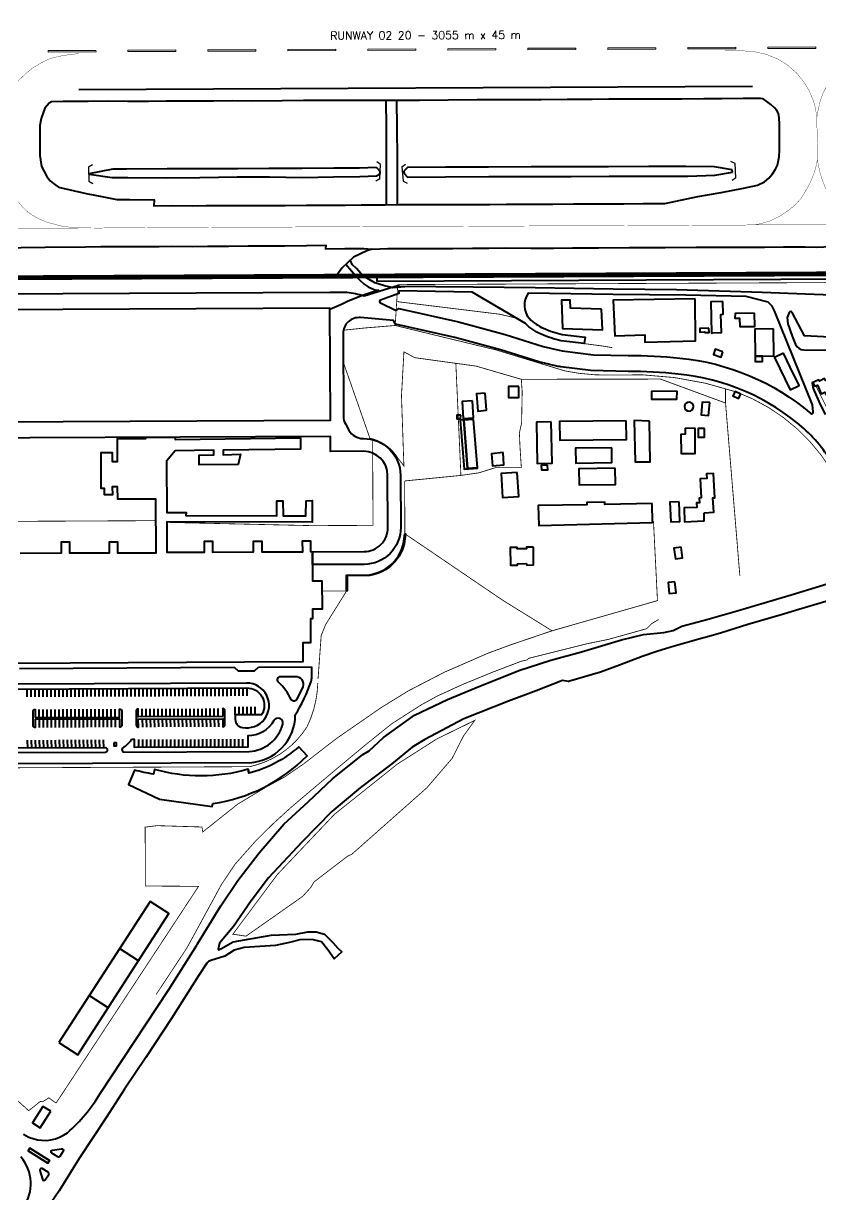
# Model space of a CAD drawing. Header units: metres. Extents: x 428 to 3974, y -4076 to 3914.
# Drawn here: x 1111.664 to 1112.095, y -3840.1 to -3839.466 of the extents above; entities that cross this region are included whole.
import ezdxf

# ---------------------------------------------------------------- set-up
doc = ezdxf.new("R2010")
doc.units = ezdxf.units.M
doc.header["$MEASUREMENT"] = 0
for name, pattern in [('CENTER', [50.8, 31.75, -6.35, 6.35, -6.35]), ('DASHED', [0.75, 0.5, -0.25]), ('HIDDEN', [9.525, 6.35, -3.175])]:
    doc.linetypes.add(name, pattern=pattern)
for name, color, linetype, lineweight in [('C-ANNO-SYMB-1', 253, 'Continuous', 5), ('C-BLDG', 253, 'Continuous', 5), ('C-CLER-AERO', 253, 'Continuous', 5), ('C-FENC-AIRF-SECU', 253, 'DASHED', 0), ('C-NTWK-WATR-AIRF', 253, 'HIDDEN', 0), ('C-PARK-MARK', 253, 'Continuous', 9), ('C-ROAD-AIRF', 253, 'Continuous', 5), ('C-ROAD-LAND', 253, 'Continuous', 9), ('C-RUNN', 253, 'Continuous', 5), ('C-RUNN-CNTR', 253, 'Continuous', 18), ('C-RUNN-MARK', 253, 'Continuous', 0), ('C-SHLD', 253, 'Continuous', 5)]:
    doc.layers.add(name, color=color, linetype=linetype, lineweight=lineweight)
for name, color, linetype in [('C-BLDG-TERM', 253, 'Continuous'), ('C-STRM-HEAD WALL', 253, 'Continuous'), ('C-TAXI-OTLN', 4, 'Continuous')]:
    doc.layers.add(name, color=color, linetype=linetype)
doc.styles.add('ADPI R', font='swiss.ttf')
doc.styles.add('VPP-MFME-01$0$Standard', font='txt')
doc.linetypes.add('OLS', pattern='A,4,-2,4,-2,["OLS",ADPI R,S=1.2,R=0,X=-1.7,Y=-0.5],-2,4,-2,4,-2', length=26)

# ---------------------------------------------------------------- blocks, each defined once
blk = doc.blocks.new('Kholsi_Close-flat-1')
at = {"layer": 'C-STRM-HEAD WALL', "ltscale": 0.1}
for points in [[(-0.1, 4.5), (2.35, 6.02)], [(-0.1, 4.5), (0.1, -4.5)], [(0.1, -4.5), (2.61, -5.91)]]:
    blk.add_lwpolyline(points, dxfattribs=at)
blk = doc.blocks.new('Kholsi_Close-flat-2')
at = {"layer": 'C-STRM-HEAD WALL', "ltscale": 0.1}
for points in [[(-0.26, 4.49), (-2.82, 5.81)], [(0.26, -4.49), (-0.26, 4.49)], [(0.26, -4.49), (-2.13, -6.1)]]:
    blk.add_lwpolyline(points, dxfattribs=at)
blk = doc.blocks.new('Kholsi_Close-flat-8')
at = {"layer": 'C-STRM-HEAD WALL', "ltscale": 0.1}
for points in [[(0.22, 4.49), (-2.18, 6.08)], [(-0.22, -4.49), (0.22, 4.49)], [(-0.22, -4.49), (-2.77, -5.83)]]:
    blk.add_lwpolyline(points, dxfattribs=at)
blk = doc.blocks.new('Kholsi_Close-flat-9')
at = {"layer": 'C-STRM-HEAD WALL', "ltscale": 0.1}
for points in [[(-0.43, 4.48), (1.9, 6.17)], [(-0.43, 4.48), (0.43, -4.48)], [(0.43, -4.48), (3.04, -5.7)]]:
    blk.add_lwpolyline(points, dxfattribs=at)
blk = doc.blocks.new('*U59')
at = {"layer": 'C-RUNN-MARK'}
for points in [[(634359.72, 3065194.24), (634358.88, 3065194.57), (634347.93, 3065166.64), (634348.77, 3065166.31)], [(634341.48, 3065147.69), (634340.64, 3065148.02), (634329.69, 3065120.09), (634330.53, 3065119.76)], [(634323.23, 3065101.14), (634322.39, 3065101.47), (634311.45, 3065073.53), (634312.29, 3065073.21)], [(634304.99, 3065054.59), (634304.15, 3065054.91), (634293.21, 3065026.98), (634294.04, 3065026.65)], [(634286.75, 3065008.03), (634285.91, 3065008.36), (634274.96, 3064980.43), (634275.8, 3064980.1)], [(634268.5, 3064961.48), (634267.67, 3064961.81), (634256.72, 3064933.88), (634257.56, 3064933.55)], [(634250.26, 3064914.93), (634249.42, 3064915.25), (634238.48, 3064887.32), (634239.31, 3064886.99)], [(634232.02, 3064868.37), (634231.18, 3064868.7), (634220.23, 3064840.77), (634221.07, 3064840.44)], [(634213.77, 3064821.82), (634212.94, 3064822.15), (634201.99, 3064794.22), (634202.83, 3064793.89)], [(634195.53, 3064775.27), (634194.69, 3064775.59), (634183.75, 3064747.66), (634184.59, 3064747.33)]]:
    blk.add_hatch(color=256, dxfattribs=at).paths.add_polyline_path(points)
for points in [[(634358.88, 3065194.57), (634347.93, 3065166.64), (634348.77, 3065166.31), (634359.72, 3065194.24)], [(634340.64, 3065148.02), (634329.69, 3065120.09), (634330.53, 3065119.76), (634341.48, 3065147.69)], [(634322.39, 3065101.47), (634311.45, 3065073.53), (634312.29, 3065073.21), (634323.23, 3065101.14)], [(634304.15, 3065054.91), (634293.21, 3065026.98), (634294.04, 3065026.65), (634304.99, 3065054.59)], [(634285.91, 3065008.36), (634274.96, 3064980.43), (634275.8, 3064980.1), (634286.75, 3065008.03)], [(634267.67, 3064961.81), (634256.72, 3064933.88), (634257.56, 3064933.55), (634268.5, 3064961.48)], [(634249.42, 3064915.25), (634238.48, 3064887.32), (634239.31, 3064886.99), (634250.26, 3064914.93)], [(634231.18, 3064868.7), (634220.23, 3064840.77), (634221.07, 3064840.44), (634232.02, 3064868.37)], [(634212.94, 3064822.15), (634201.99, 3064794.22), (634202.83, 3064793.89), (634213.77, 3064821.82)], [(634194.69, 3064775.59), (634183.75, 3064747.66), (634184.59, 3064747.33), (634195.53, 3064775.27)]]:
    blk.add_lwpolyline(points, close=True, dxfattribs=at)

msp = doc.modelspace()

# ---------------------------------------------------------------- linework, layer by layer
at = {"layer": 'C-BLDG', "lineweight": 40}
for points in [[(1111.97676, -3839.62096), (1111.95985, -3839.62049), (1111.95972, -3839.61616), (1111.95505, -3839.61624), (1111.9555, -3839.63149), (1111.97724, -3839.63216)], [(1112.02742, -3839.61551), (1111.983, -3839.61619), (1111.98385, -3839.63546), (1112.00009, -3839.63501), (1112.00023, -3839.63892), (1112.02756, -3839.63817)], [(1112.04241, -3839.61681), (1112.03581, -3839.61701), (1112.03619, -3839.63412), (1112.03657, -3839.63409), (1112.03657, -3839.63385), (1112.0416, -3839.63361), (1112.04129, -3839.62385), (1112.04255, -3839.6238)], [(1112.0595, -3839.62323), (1112.04899, -3839.62347), (1112.04896, -3839.62586), (1112.05149, -3839.62596), (1112.05158, -3839.63036), (1112.05978, -3839.63035)], [(1112.03488, -3839.63132), (1112.02985, -3839.63155), (1112.02997, -3839.6335), (1112.03248, -3839.63335), (1112.03257, -3839.63374), (1112.03502, -3839.63366)], [(1112.06987, -3839.63175), (1112.05969, -3839.63187), (1112.05982, -3839.64646), (1112.06396, -3839.64644), (1112.06999, -3839.6464)], [(1112.04246, -3839.64415), (1112.03823, -3839.64275), (1112.03732, -3839.6456), (1112.04155, -3839.64699)], [(1112.07519, -3839.64484), (1112.07042, -3839.64721), (1112.07887, -3839.66476), (1112.08364, -3839.6624), (1112.07887, -3839.65248)], [(1112.06396, -3839.64644), (1112.05982, -3839.64646), (1112.05981, -3839.64936), (1112.06393, -3839.64942)], [(1111.93198, -3839.66296), (1111.92624, -3839.66295), (1111.92623, -3839.6688), (1111.93197, -3839.66881)], [(1112.11296, -3839.6648), (1112.10275, -3839.66448), (1112.09977, -3839.65885), (1112.09881, -3839.6594), (1112.09798, -3839.6596), (1112.09748, -3839.65858), (1112.09467, -3839.66), (1112.09436, -3839.65935), (1112.09113, -3839.6608), (1112.09206, -3839.66279), (1112.09365, -3839.66213), (1112.09569, -3839.66687), (1112.09655, -3839.66651), (1112.09768, -3839.6659), (1112.09975, -3839.66952), (1112.11296, -3839.6705)], [(1111.91372, -3839.6665), (1111.90901, -3839.66692), (1111.90963, -3839.67622), (1111.91434, -3839.6758)], [(1112.01758, -3839.66543), (1112.00374, -3839.66559), (1112.00375, -3839.66974), (1112.01755, -3839.66984)], [(1112.05216, -3839.66707), (1112.04899, -3839.66559), (1112.04779, -3839.66795), (1112.05095, -3839.66943)], [(1111.90675, -3839.67064), (1111.90119, -3839.67099), (1111.9018, -3839.68022), (1111.90734, -3839.67987)], [(1112.03532, -3839.67161), (1112.03121, -3839.67131), (1112.03059, -3839.67825), (1112.0347, -3839.67856)], [(1111.90042, -3839.67852), (1111.89831, -3839.67847), (1111.89827, -3839.68045), (1111.90038, -3839.68049)], [(1111.90209, -3839.68095), (1111.9001, -3839.68111), (1111.90232, -3839.70772), (1111.90946, -3839.70712), (1111.90946, -3839.70702), (1111.90414, -3839.70734)], [(1111.90727, -3839.68085), (1111.90211, -3839.68116), (1111.90414, -3839.70734), (1111.90946, -3839.70702)], [(1111.94946, -3839.68206), (1111.94183, -3839.68217), (1111.94153, -3839.68243), (1111.94185, -3839.70459), (1111.9499, -3839.70437)], [(1111.9901, -3839.68151), (1111.95402, -3839.68193), (1111.95408, -3839.69205), (1111.99016, -3839.69163)], [(1112.00264, -3839.68177), (1111.99431, -3839.68141), (1111.99496, -3839.7037), (1112.00302, -3839.70372)], [(1112.02737, -3839.68555), (1112.02193, -3839.68565), (1112.02198, -3839.68878), (1112.0197, -3839.68887), (1112.01978, -3839.69915), (1112.02748, -3839.69916), (1112.02747, -3839.69771)], [(1112.03254, -3839.68561), (1112.02898, -3839.68559), (1112.02897, -3839.69039), (1112.03253, -3839.69041)], [(1111.92334, -3839.69874), (1111.91716, -3839.69929), (1111.91765, -3839.70595), (1111.92383, -3839.70539)], [(1111.98219, -3839.69607), (1111.96266, -3839.69636), (1111.96272, -3839.70441), (1111.98225, -3839.70411)], [(1111.94744, -3839.70556), (1111.94405, -3839.70563), (1111.94427, -3839.70812), (1111.94754, -3839.70809)], [(1111.98413, -3839.70716), (1111.96443, -3839.70745), (1111.96457, -3839.71624), (1111.98427, -3839.71595)], [(1111.93104, -3839.70946), (1111.92228, -3839.71004), (1111.92308, -3839.72308), (1111.93186, -3839.72252)], [(1112.03219, -3839.73128), (1112.03757, -3839.73091), (1112.03705, -3839.7232), (1112.03812, -3839.72316), (1112.03735, -3839.71007), (1112.03359, -3839.71018), (1112.03369, -3839.71266), (1112.03007, -3839.71283), (1112.03062, -3839.7232), (1112.02955, -3839.72333), (1112.02972, -3839.72583), (1112.0282, -3839.72596), (1112.02834, -3839.7285), (1112.02141, -3839.7286), (1112.0217, -3839.73615), (1112.03236, -3839.73571)], [(1112.00404, -3839.72623), (1111.97849, -3839.72673), (1111.97841, -3839.7256), (1111.96865, -3839.7258), (1111.96873, -3839.72692), (1111.94239, -3839.72743), (1111.94273, -3839.73815), (1112.00431, -3839.73663)], [(1112.01868, -3839.72542), (1112.01377, -3839.72557), (1112.01424, -3839.73621), (1112.01915, -3839.73606)], [(1111.93981, -3839.74989), (1111.93974, -3839.74989), (1111.93604, -3839.74994), (1111.93604, -3839.75072), (1111.93104, -3839.75079), (1111.93104, -3839.75001), (1111.9272, -3839.75006), (1111.9274, -3839.75972), (1111.93116, -3839.75967), (1111.93114, -3839.75889), (1111.93615, -3839.75882), (1111.93617, -3839.7596), (1111.93993, -3839.75955)], [(1112.01987, -3839.74994), (1112.01591, -3839.75049), (1112.01667, -3839.7562), (1112.02062, -3839.75565)], [(1112.01645, -3839.76876), (1112.01283, -3839.76912), (1112.01341, -3839.77507), (1112.01703, -3839.77471)], [(1111.71263, -3839.8558), (1111.71264, -3839.85753), (1111.71394, -3839.85752), (1111.71393, -3839.85579)], [(1111.6828, -3840.01815), (1111.69299, -3840.02474), (1111.74237, -3839.94833), (1111.73218, -3839.94175), (1111.6828, -3840.01815)], [(1111.67837, -3840.05532), (1111.67412, -3840.05276), (1111.66847, -3840.06167), (1111.67272, -3840.06423)]]:
    msp.add_lwpolyline(points, close=True, dxfattribs=at)
for points in [[(1112.0217, -3839.6738, 1), (1112.02654, -3839.67378, 1)], [(1111.8702, -3839.74266), (1111.87055, -3839.74271), (1111.86975, -3839.74802, -0.339009), (1111.84913, -3839.76533), (1111.83896, -3839.76537), (1111.83899, -3839.77362), (1111.83864, -3839.77362), (1111.83861, -3839.76503), (1111.84912, -3839.76498, 0.338767), (1111.86941, -3839.74796), (1111.8702, -3839.74266)], [(1111.78575, -3839.87224), (1111.78525, -3839.87017, -0.141136), (1111.73453, -3839.87022), (1111.73403, -3839.87276, -0.037087), (1111.72377, -3839.87056), (1111.72045, -3839.87847), (1111.73737, -3839.88633), (1111.76588, -3839.89028), (1111.7661, -3839.88866, 0.166298), (1111.8172, -3839.86285), (1111.81273, -3839.85793, -0.123799), (1111.78575, -3839.87224), (1111.78525, -3839.87017)]]:
    msp.add_lwpolyline(points, format="xyb", close=True, dxfattribs=at)
for points in [[(1111.72591, -3839.9738), (1111.71572, -3839.96722)], [(1111.70945, -3839.99927), (1111.69926, -3839.99269)]]:
    msp.add_lwpolyline(points, dxfattribs=at)
at = {"layer": 'C-BLDG-TERM', "lineweight": 40}
msp.add_lwpolyline([(1111.6619, -3839.75311), (1111.68422, -3839.75303), (1111.6842, -3839.74709), (1111.6885, -3839.74708), (1111.68852, -3839.75301), (1111.71026, -3839.75291), (1111.71024, -3839.74701), (1111.7145, -3839.747), (1111.71452, -3839.75289), (1111.73542, -3839.75293), (1111.73542, -3839.75293), (1111.7353, -3839.72397), (1111.71467, -3839.7239), (1111.71463, -3839.71725), (1111.71174, -3839.71726), (1111.71176, -3839.72154), (1111.70744, -3839.72156), (1111.70743, -3839.71818), (1111.70578, -3839.71819), (1111.7057, -3839.69864), (1111.71168, -3839.69861), (1111.7117, -3839.70361), (1111.71454, -3839.7036), (1111.71458, -3839.69113), (1111.72982, -3839.691), (1111.72981, -3839.69042), (1111.74568, -3839.69029), (1111.7457, -3839.69167), (1111.81358, -3839.69068), (1111.8136, -3839.69677), (1111.77187, -3839.69738), (1111.77182, -3839.69994), (1111.78116, -3839.69962), (1111.77995, -3839.7051), (1111.75875, -3839.70527), (1111.7587, -3839.70002), (1111.7667, -3839.69998), (1111.76668, -3839.69745), (1111.74579, -3839.69776), (1111.74113, -3839.70331), (1111.74128, -3839.73109), (1111.75171, -3839.73118), (1111.75157, -3839.73273), (1111.80084, -3839.73295), (1111.80091, -3839.72477), (1111.80405, -3839.72474), (1111.8042, -3839.7329), (1111.81658, -3839.73295), (1111.81668, -3839.72474), (1111.8199, -3839.72469), (1111.82001, -3839.73638), (1111.74131, -3839.73628), (1111.74133, -3839.75264), (1111.76161, -3839.75254), (1111.76159, -3839.74667), (1111.76607, -3839.74666), (1111.76608, -3839.75259), (1111.78822, -3839.75247), (1111.78821, -3839.74659), (1111.79269, -3839.74658), (1111.79271, -3839.75245), (1111.81485, -3839.75239), (1111.81483, -3839.7465), (1111.81914, -3839.74649), (1111.81915, -3839.75232), (1111.82009, -3839.75245), (1111.82008, -3839.76816), (1111.82527, -3839.76813), (1111.82534, -3839.7835), (1111.82015, -3839.78353), (1111.82017, -3839.78873), (1111.81906, -3839.78874), (1111.81912, -3839.80176), (1111.81496, -3839.80178), (1111.81501, -3839.81208), (1111.65727, -3839.81286)], dxfattribs=at)
at = {"layer": 'C-CLER-AERO', "linetype": 'OLS', "lineweight": 40, "const_width": 0.0026, "flags": 128}
msp.add_lwpolyline([(1110.61391, -3839.36637), (1113.2564, -3839.35385), (1113.25758, -3839.59643), (1110.61506, -3839.60896), (1110.61391, -3839.36637)], close=True, dxfattribs=at)
at = {"layer": 'C-FENC-AIRF-SECU', "lineweight": 40, "ltscale": 0.2, "const_width": 0.000433, "flags": 128}
for points in [[(1112.89308, -3839.60289), (1111.86635, -3839.60775)], [(1111.86635, -3839.60775), (1111.86495, -3839.62988)], [(1111.74131, -3839.73648), (1111.82002, -3839.73825), (1111.85294, -3839.7381), (1111.85272, -3839.69137), (1111.85124, -3839.69091), (1111.8372, -3839.65077), (1111.83711, -3839.63242), (1111.84813, -3839.63126), (1111.86495, -3839.62988)], [(1111.87007, -3839.71406), (1111.90054, -3839.71106), (1111.89779, -3839.65037), (1111.90865, -3839.65185)], [(1111.90865, -3839.65185), (1111.93325, -3839.65901), (1112.00861, -3839.6589), (1112.04385, -3839.67186), (1112.04381, -3839.66401)], [(1111.90054, -3839.71106), (1111.91018, -3839.70968), (1111.9193, -3839.70685), (1111.93326, -3839.70683), (1111.93256, -3839.69596), (1111.9322, -3839.68803), (1111.93341, -3839.68268), (1111.93372, -3839.66566), (1111.93326, -3839.65901)], [(1112.04385, -3839.67186), (1112.0516, -3839.76528)], [(1111.8702, -3839.74266), (1111.87007, -3839.71406)], [(1111.73535, -3839.73556), (1111.50436, -3839.73666)], [(1112.00431, -3839.73617), (1112.00484, -3839.73615), (1112.00699, -3839.77885)], [(1111.92295, -3839.77849), (1111.8702, -3839.74266)], [(1111.82487, -3839.79774), (1111.82731, -3839.79173), (1111.83864, -3839.77362), (1111.82503, -3839.77368)], [(1111.92295, -3839.77849), (1111.94989, -3839.79519)], [(1111.94987, -3839.79519), (1112.00701, -3839.77885)], [(1111.73552, -3839.99205), (1111.75223, -3839.96676), (1111.77087, -3839.93253), (1111.77809, -3839.92173), (1111.78956, -3839.90876), (1111.79883, -3839.89965), (1111.80843, -3839.8909), (1111.81833, -3839.88248), (1111.83491, -3839.86855), (1111.84859, -3839.85715), (1111.86302, -3839.84557), (1111.87915, -3839.83524), (1111.88795, -3839.83041), (1111.90123, -3839.82435), (1111.91719, -3839.81779), (1111.93322, -3839.81167), (1111.93636, -3839.81096), (1111.93733, -3839.81007), (1111.96892, -3839.80218), (1111.98043, -3839.79983), (1112.00109, -3839.79406), (1112.00389, -3839.79132), (1112.00764, -3839.78901)], [(1111.6813, -3840.0509), (1111.75845, -3839.93356), (1111.72965, -3839.93335), (1111.72955, -3839.90149), (1111.73589, -3839.90069), (1111.76029, -3839.90141), (1111.76072, -3839.9041), (1111.77973, -3839.88899), (1111.79485, -3839.87992), (1111.80504, -3839.87433), (1111.81531, -3839.8673), (1111.82902, -3839.85669), (1111.83326, -3839.85342), (1111.85736, -3839.83676), (1111.87212, -3839.82769), (1111.89134, -3839.81772), (1111.91517, -3839.80734), (1111.92735, -3839.80283), (1111.94989, -3839.79519)], [(1111.82316, -3839.8213), (1111.82487, -3839.79774)], [(1111.63235, -3840.01982), (1111.65657, -3840.04605), (1111.66645, -3840.05503), (1111.67278, -3840.05), (1111.67399, -3840.05019), (1111.67737, -3840.04806), (1111.6813, -3840.0509)]]:
    msp.add_lwpolyline(points, dxfattribs=at)
for points in [[(1111.86579, -3839.61695), (1111.92171, -3839.6238), (1111.93027, -3839.62588), (1111.93594, -3839.62933, 0.069344), (1111.94307, -3839.63413, 0.063344), (1111.95488, -3839.63811), (1111.96731, -3839.63969), (1111.97686, -3839.64095), (1111.98249, -3839.64186)], [(1111.86495, -3839.62988), (1111.91961, -3839.64313), (1111.95684, -3839.65448, 0.055323), (1111.98161, -3839.65674, -0.094697), (1112.04954, -3839.66581, -0.217915), (1112.1096, -3839.72548, 0.214899), (1112.14088, -3839.74726), (1112.58149, -3839.77394)], [(1111.89779, -3839.65037), (1111.87555, -3839.64732), (1111.86968, -3839.64413), (1111.86835, -3839.66798), (1111.86967, -3839.70594), (1111.86643, -3839.70174, 0.210377), (1111.85124, -3839.69091, 18705.798356)], [(1112.24779, -3839.74072), (1112.14253, -3839.73434, -0.239704), (1112.11946, -3839.71596), (1112.09275, -3839.6625)], [(1111.63235, -3840.01982, -0.016241), (1111.63144, -3840.01493), (1111.63089, -3839.8984, -0.220897), (1111.63965, -3839.87931, -0.079028), (1111.6546, -3839.87018, -0.096729), (1111.65868, -3839.86936), (1111.78605, -3839.86876, 0.202579), (1111.81721, -3839.84715, 0.107027), (1111.82304, -3839.82342)]]:
    msp.add_lwpolyline(points, format="xyb", dxfattribs=at)
msp.add_lwpolyline([(1111.90805, -3839.84368), (1111.88744, -3839.85377), (1111.86605, -3839.86741), (1111.83205, -3839.89454), (1111.8011, -3839.92717), (1111.77702, -3839.95946), (1111.78417, -3839.96051), (1111.79604, -3839.95218), (1111.81484, -3839.93898), (1111.81928, -3839.93408), (1111.82096, -3839.93118), (1111.83911, -3839.91726), (1111.84151, -3839.91613), (1111.88206, -3839.88021), (1111.8958, -3839.86426), (1111.90199, -3839.85205), (1111.90805, -3839.84368)], close=True, dxfattribs=at)
at = {"layer": 'C-NTWK-WATR-AIRF', "lineweight": 40}
msp.add_line((1111.85502, -3839.60342), (1111.85504, -3839.60602), dxfattribs=at)
for points in [[(1112.55049, -3839.54131, -0.241082), (1112.49318, -3839.59909, -0.048428), (1112.47576, -3839.60048), (1111.85502, -3839.60342)], [(1112.55144, -3839.54651, -0.228219), (1112.49382, -3839.60161, -0.048841), (1112.47575, -3839.60308), (1111.85504, -3839.60602)]]:
    msp.add_lwpolyline(points, format="xyb", dxfattribs=at)
at = {"layer": 'C-NTWK-WATR-AIRF', "lineweight": 40, "flags": 128}
for points in [[(1111.85657, -3839.54757), (1111.85601, -3839.54825), (1111.85478, -3839.54908), (1111.84579, -3839.54945), (1111.83155, -3839.54949), (1111.81455, -3839.5499), (1111.79679, -3839.54959), (1111.77928, -3839.54955), (1111.7591, -3839.54996), (1111.74095, -3839.55005), (1111.72013, -3839.54998), (1111.71161, -3839.54999), (1111.69921, -3839.5482), (1111.69927, -3839.54757), (1111.71213, -3839.54506), (1111.71944, -3839.54512), (1111.74141, -3839.54489), (1111.75904, -3839.54487), (1111.7797, -3839.5448), (1111.79643, -3839.54472), (1111.81456, -3839.5447), (1111.83175, -3839.54458), (1111.84555, -3839.54454), (1111.85458, -3839.54422), (1111.85656, -3839.54629)], [(1112.04756, -3839.54686), (1112.04741, -3839.54556), (1112.0378, -3839.544), (1112.0224, -3839.54376), (1112.00226, -3839.54388), (1111.98051, -3839.54401), (1111.95946, -3839.54395), (1111.93861, -3839.54404), (1111.91546, -3839.54418), (1111.89241, -3839.54415), (1111.87166, -3839.54427), (1111.86971, -3839.54625), (1111.86974, -3839.54766), (1111.87167, -3839.54957), (1111.89224, -3839.54932), (1111.91558, -3839.54924), (1111.93905, -3839.54922), (1111.96024, -3839.54914), (1111.98081, -3839.54905), (1112.00349, -3839.54895), (1112.02336, -3839.54897), (1112.03807, -3839.54851)]]:
    msp.add_lwpolyline(points, close=True, dxfattribs=at)
at = {"layer": 'C-PARK-MARK', "lineweight": 40}
for points in [[(1111.66561, -3839.831), (1111.66559, -3839.82667)], [(1111.66777, -3839.83099), (1111.66775, -3839.82666)], [(1111.66994, -3839.83098), (1111.66992, -3839.82665)], [(1111.67211, -3839.83097), (1111.67209, -3839.82664)], [(1111.67427, -3839.83096), (1111.67425, -3839.82663)], [(1111.67644, -3839.83095), (1111.67642, -3839.82662)], [(1111.6786, -3839.83094), (1111.67858, -3839.82661)], [(1111.68077, -3839.83093), (1111.68075, -3839.8266)], [(1111.68294, -3839.83092), (1111.68292, -3839.82659)], [(1111.6851, -3839.83091), (1111.68508, -3839.82658)], [(1111.68727, -3839.8309), (1111.68725, -3839.82657)], [(1111.68943, -3839.83089), (1111.68941, -3839.82656)], [(1111.6916, -3839.83088), (1111.69158, -3839.82655)], [(1111.69377, -3839.83087), (1111.69375, -3839.82654)], [(1111.69593, -3839.83086), (1111.69591, -3839.82653)], [(1111.6981, -3839.83085), (1111.69808, -3839.82652)], [(1111.70026, -3839.83084), (1111.70024, -3839.82651)], [(1111.70243, -3839.83083), (1111.70241, -3839.8265)], [(1111.7046, -3839.83082), (1111.70458, -3839.82649)], [(1111.70676, -3839.83081), (1111.70674, -3839.82648)], [(1111.70893, -3839.8308), (1111.70891, -3839.82647)], [(1111.71109, -3839.83079), (1111.71107, -3839.82646)], [(1111.71326, -3839.83078), (1111.71324, -3839.82645)], [(1111.71543, -3839.83077), (1111.71541, -3839.82644)], [(1111.71759, -3839.83076), (1111.71757, -3839.82643)], [(1111.71976, -3839.83075), (1111.71974, -3839.82642)], [(1111.72192, -3839.83074), (1111.7219, -3839.82641)], [(1111.72409, -3839.83073), (1111.72407, -3839.8264)], [(1111.72626, -3839.83072), (1111.72624, -3839.82638)], [(1111.72842, -3839.83071), (1111.7284, -3839.82637)], [(1111.73059, -3839.8307), (1111.73057, -3839.82636)], [(1111.73275, -3839.83069), (1111.73273, -3839.82635)], [(1111.73492, -3839.83068), (1111.7349, -3839.82634)], [(1111.73709, -3839.83067), (1111.73707, -3839.82633)], [(1111.73925, -3839.83066), (1111.73923, -3839.82632)], [(1111.74142, -3839.83064), (1111.7414, -3839.82631)], [(1111.74358, -3839.83063), (1111.74356, -3839.8263)], [(1111.74575, -3839.83062), (1111.74573, -3839.82629)], [(1111.74792, -3839.83061), (1111.7479, -3839.82628)], [(1111.75008, -3839.8306), (1111.75006, -3839.82627)], [(1111.75225, -3839.83059), (1111.75223, -3839.82626)], [(1111.75441, -3839.83058), (1111.75439, -3839.82625)], [(1111.75658, -3839.83057), (1111.75656, -3839.82624)], [(1111.75875, -3839.83056), (1111.75872, -3839.82623)], [(1111.76091, -3839.83055), (1111.76089, -3839.82622)], [(1111.76308, -3839.83054), (1111.76306, -3839.82621)], [(1111.76524, -3839.83053), (1111.76522, -3839.8262)], [(1111.76741, -3839.83052), (1111.76739, -3839.82619)], [(1111.76958, -3839.83051), (1111.76955, -3839.82618)], [(1111.77174, -3839.8305), (1111.77172, -3839.82617)], [(1111.77391, -3839.83049), (1111.77389, -3839.82616)], [(1111.77607, -3839.83048), (1111.77605, -3839.82615)], [(1111.77824, -3839.83047), (1111.77822, -3839.82614)], [(1111.78041, -3839.83046), (1111.78038, -3839.82613)], [(1111.78257, -3839.83045), (1111.78255, -3839.82612)], [(1111.78474, -3839.83044), (1111.78472, -3839.82611)], [(1111.67216, -3839.8421), (1111.67214, -3839.83776)], [(1111.67433, -3839.84209), (1111.6743, -3839.83775)], [(1111.67649, -3839.84208), (1111.67647, -3839.83774)], [(1111.67866, -3839.84207), (1111.67864, -3839.83773)], [(1111.68082, -3839.84206), (1111.6808, -3839.83772)], [(1111.68299, -3839.84204), (1111.68297, -3839.83771)], [(1111.68515, -3839.84203), (1111.68513, -3839.8377)], [(1111.68732, -3839.84202), (1111.6873, -3839.83769)], [(1111.68949, -3839.84201), (1111.68947, -3839.83768)], [(1111.69165, -3839.842), (1111.69163, -3839.83767)], [(1111.69382, -3839.84199), (1111.6938, -3839.83766)], [(1111.69598, -3839.84198), (1111.69596, -3839.83765)], [(1111.69815, -3839.84197), (1111.69813, -3839.83764)], [(1111.70032, -3839.84196), (1111.7003, -3839.83763)], [(1111.70248, -3839.84195), (1111.70246, -3839.83762)], [(1111.70465, -3839.84194), (1111.70463, -3839.83761)], [(1111.70681, -3839.84193), (1111.70679, -3839.8376)], [(1111.70898, -3839.84192), (1111.70896, -3839.83759)], [(1111.71115, -3839.84191), (1111.71113, -3839.83758)], [(1111.71331, -3839.8419), (1111.71329, -3839.83757)], [(1111.72799, -3839.84183), (1111.72797, -3839.8375)], [(1111.73016, -3839.84182), (1111.73014, -3839.83749)], [(1111.73232, -3839.84181), (1111.7323, -3839.83748)], [(1111.73449, -3839.8418), (1111.73447, -3839.83747)], [(1111.73665, -3839.84179), (1111.73663, -3839.83746)], [(1111.73882, -3839.84178), (1111.7388, -3839.83745)], [(1111.74099, -3839.84177), (1111.74097, -3839.83744)], [(1111.74315, -3839.84176), (1111.74313, -3839.83743)], [(1111.74532, -3839.84175), (1111.7453, -3839.83742)], [(1111.74748, -3839.84174), (1111.74746, -3839.83741)], [(1111.74965, -3839.84173), (1111.74963, -3839.8374)], [(1111.75182, -3839.84172), (1111.7518, -3839.83739)], [(1111.75398, -3839.84171), (1111.75396, -3839.83738)], [(1111.75615, -3839.8417), (1111.75613, -3839.83737)], [(1111.75831, -3839.84169), (1111.75829, -3839.83736)], [(1111.76048, -3839.84168), (1111.76046, -3839.83735)], [(1111.76265, -3839.84167), (1111.76263, -3839.83734)], [(1111.76481, -3839.84166), (1111.76479, -3839.83733)], [(1111.76698, -3839.84165), (1111.76696, -3839.83732)], [(1111.76914, -3839.84164), (1111.76912, -3839.8373)], [(1111.77829, -3839.84077), (1111.77827, -3839.83644)], [(1111.78045, -3839.84076), (1111.78043, -3839.83643)], [(1111.78262, -3839.84075), (1111.7826, -3839.83642)], [(1111.78479, -3839.84074), (1111.78477, -3839.83641)], [(1111.78695, -3839.84073), (1111.78693, -3839.8364)], [(1111.78912, -3839.84072), (1111.7891, -3839.83639)], [(1111.67216, -3839.84324), (1111.67219, -3839.84757)], [(1111.67433, -3839.84323), (1111.67435, -3839.84756)], [(1111.6765, -3839.84322), (1111.67652, -3839.84755)], [(1111.67866, -3839.84321), (1111.67868, -3839.84754)], [(1111.68083, -3839.8432), (1111.68085, -3839.84753)], [(1111.68299, -3839.84319), (1111.68301, -3839.84752)], [(1111.68516, -3839.84318), (1111.68518, -3839.84751)], [(1111.68733, -3839.84317), (1111.68735, -3839.8475)], [(1111.68949, -3839.84316), (1111.68951, -3839.84749)], [(1111.69166, -3839.84315), (1111.69168, -3839.84748)], [(1111.69382, -3839.84314), (1111.69384, -3839.84747)], [(1111.69599, -3839.84313), (1111.69601, -3839.84746)], [(1111.69816, -3839.84312), (1111.69818, -3839.84745)], [(1111.70032, -3839.84311), (1111.70034, -3839.84744)], [(1111.70249, -3839.8431), (1111.70251, -3839.84743)], [(1111.70465, -3839.84309), (1111.70467, -3839.84742)], [(1111.70682, -3839.84308), (1111.70684, -3839.84741)], [(1111.70899, -3839.84307), (1111.70901, -3839.8474)], [(1111.71115, -3839.84306), (1111.71117, -3839.84739)], [(1111.71332, -3839.84305), (1111.71334, -3839.84738)], [(1111.728, -3839.84298), (1111.72802, -3839.84731)], [(1111.73016, -3839.84297), (1111.73018, -3839.8473)], [(1111.73233, -3839.84296), (1111.73235, -3839.84729)], [(1111.73449, -3839.84295), (1111.73451, -3839.84728)], [(1111.73666, -3839.84294), (1111.73668, -3839.84727)], [(1111.73883, -3839.84293), (1111.73885, -3839.84726)], [(1111.74099, -3839.84292), (1111.74101, -3839.84725)], [(1111.74316, -3839.84291), (1111.74318, -3839.84724)], [(1111.74532, -3839.8429), (1111.74534, -3839.84723)], [(1111.74749, -3839.84289), (1111.74751, -3839.84722)], [(1111.74966, -3839.84288), (1111.74968, -3839.84721)], [(1111.75182, -3839.84287), (1111.75184, -3839.8472)], [(1111.75399, -3839.84286), (1111.75401, -3839.84719)], [(1111.75615, -3839.84285), (1111.75617, -3839.84718)], [(1111.75832, -3839.84283), (1111.75834, -3839.84717)], [(1111.76049, -3839.84282), (1111.76051, -3839.84716)], [(1111.76265, -3839.84281), (1111.76267, -3839.84715)], [(1111.76482, -3839.8428), (1111.76484, -3839.84714)], [(1111.76698, -3839.84279), (1111.767, -3839.84713)], [(1111.76915, -3839.84278), (1111.76917, -3839.84712)], [(1111.66789, -3839.85439), (1111.66791, -3839.85872)], [(1111.67005, -3839.85438), (1111.67007, -3839.85871)], [(1111.67222, -3839.85437), (1111.67224, -3839.8587)], [(1111.67438, -3839.85436), (1111.6744, -3839.85869)], [(1111.67655, -3839.85435), (1111.67657, -3839.85868)], [(1111.67872, -3839.85434), (1111.67874, -3839.85867)], [(1111.68088, -3839.85432), (1111.6809, -3839.85866)], [(1111.68305, -3839.85431), (1111.68307, -3839.85865)], [(1111.68521, -3839.8543), (1111.68523, -3839.85864)], [(1111.68738, -3839.85429), (1111.6874, -3839.85863)], [(1111.68954, -3839.85428), (1111.68957, -3839.85862)], [(1111.69171, -3839.85427), (1111.69173, -3839.85861)], [(1111.69388, -3839.85426), (1111.6939, -3839.8586)], [(1111.69604, -3839.85425), (1111.69606, -3839.85858)], [(1111.69821, -3839.85424), (1111.69823, -3839.85857)], [(1111.70037, -3839.85423), (1111.7004, -3839.85856)], [(1111.70254, -3839.85422), (1111.70256, -3839.85855)], [(1111.70471, -3839.85421), (1111.70473, -3839.85854)], [(1111.70687, -3839.8542), (1111.70689, -3839.85853)], [(1111.72588, -3839.85411), (1111.7259, -3839.85844)], [(1111.72805, -3839.8541), (1111.72807, -3839.85843)], [(1111.73021, -3839.85409), (1111.73023, -3839.85842)], [(1111.73238, -3839.85408), (1111.7324, -3839.85841)], [(1111.73455, -3839.85407), (1111.73457, -3839.8584)], [(1111.73671, -3839.85406), (1111.73673, -3839.85839)], [(1111.73888, -3839.85405), (1111.7389, -3839.85838)], [(1111.74104, -3839.85404), (1111.74106, -3839.85837)], [(1111.74321, -3839.85403), (1111.74323, -3839.85836)], [(1111.74538, -3839.85402), (1111.7454, -3839.85835)], [(1111.74754, -3839.85401), (1111.74756, -3839.85834)], [(1111.74971, -3839.854), (1111.74973, -3839.85833)], [(1111.75187, -3839.85399), (1111.75189, -3839.85832)], [(1111.75404, -3839.85398), (1111.75406, -3839.85831)], [(1111.75621, -3839.85397), (1111.75623, -3839.8583)], [(1111.75837, -3839.85396), (1111.75839, -3839.85829)], [(1111.76054, -3839.85395), (1111.76056, -3839.85828)], [(1111.7627, -3839.85394), (1111.76272, -3839.85827)], [(1111.76487, -3839.85393), (1111.76489, -3839.85826)], [(1111.76704, -3839.85392), (1111.76706, -3839.85825)], [(1111.7692, -3839.85391), (1111.76922, -3839.85824)], [(1111.77137, -3839.8539), (1111.77139, -3839.85823)], [(1111.77353, -3839.85389), (1111.77355, -3839.85822)], [(1111.7757, -3839.85388), (1111.77572, -3839.85821)], [(1111.77787, -3839.85387), (1111.77789, -3839.8582)], [(1111.78003, -3839.85386), (1111.78005, -3839.85819)], [(1111.7822, -3839.85384), (1111.78222, -3839.85818)], [(1111.66572, -3839.8544), (1111.66574, -3839.85873)]]:
    msp.add_lwpolyline(points, dxfattribs=at)
at = {"layer": 'C-ROAD-AIRF', "lineweight": 40}
for points in [[(1111.86028, -3839.56457), (1111.8603, -3839.55224), (1111.86029, -3839.53989), (1111.86022, -3839.52234), (1111.85999, -3839.50798)], [(1111.86566, -3839.50812), (1111.86578, -3839.5227), (1111.86596, -3839.53958), (1111.866, -3839.55166), (1111.86609, -3839.56448)], [(1111.85231, -3839.58859), (1111.84954, -3839.58948), (1111.84238, -3839.59286), (1111.83618, -3839.59863), (1111.83218, -3839.60404)], [(1111.83829, -3839.59666), (1111.84132, -3839.6003), (1111.84322, -3839.60257), (1111.84568, -3839.60512), (1111.8482, -3839.60753), (1111.85035, -3839.60891), (1111.85237, -3839.60984), (1111.85416, -3839.61054), (1111.85591, -3839.61069), (1111.84671, -3839.61375), (1111.83906, -3839.61681), (1111.83587, -3839.61845), (1111.82952, -3839.62124)], [(1111.87024, -3839.60903), (1111.86354, -3839.60947), (1111.86144, -3839.60897), (1111.85923, -3839.6084), (1111.85385, -3839.60675), (1111.84994, -3839.60447), (1111.8463, -3839.60173), (1111.84391, -3839.59909), (1111.84161, -3839.59684), (1111.84071, -3839.59475)], [(1111.50411, -3839.68278), (1111.82985, -3839.68123), (1111.82957, -3839.62058), (1111.50391, -3839.62213)], [(1112.09746, -3839.65859), (1112.09469, -3839.66), (1112.09439, -3839.65933), (1112.09074, -3839.66097), (1112.09136, -3839.66397), (1112.09443, -3839.67105), (1112.09789, -3839.67816)]]:
    msp.add_lwpolyline(points, dxfattribs=at)
for points in [[(1111.50397, -3839.61346), (1111.82952, -3839.61192), (1111.83879, -3839.61188, -0.051699), (1111.84815, -3839.61385), (1111.86682, -3839.60805), (1111.86682, -3839.60855), (1111.90726, -3839.60898), (1111.94074, -3839.60938), (1111.98298, -3839.60999), (1112.01733, -3839.61043), (1112.06361, -3839.61179), (1112.12492, -3839.61415)], [(1112.10302, -3839.70728, 0.092911), (1112.08623, -3839.6857, 0.158771), (1112.01824, -3839.65618, 0.027446), (1111.99105, -3839.65481), (1111.97084, -3839.65426), (1111.95463, -3839.65226, -0.027327), (1111.95324, -3839.65201), (1111.94272, -3839.64953), (1111.92204, -3839.64305), (1111.89716, -3839.63639), (1111.86511, -3839.62921), (1111.8641, -3839.62719), (1111.8461, -3839.62563, 0.441232), (1111.83669, -3839.6343), (1111.8369, -3839.67899, 0.125245), (1111.83798, -3839.68313), (1111.83988, -3839.6866, 0.274717), (1111.84752, -3839.69108), (1111.84777, -3839.69108, -0.414214), (1111.86779, -3839.71091), (1111.86793, -3839.73922, -0.414214), (1111.8481, -3839.75924), (1111.82012, -3839.75938), (1111.82009, -3839.75245), (1111.84806, -3839.75231, 0.414214), (1111.861, -3839.73926), (1111.86086, -3839.71095, 0.41421), (1111.8478, -3839.69801), (1111.84778, -3839.69801), (1111.82993, -3839.6981), (1111.82989, -3839.6899), (1111.82989, -3839.6899), (1111.82989, -3839.6899), (1111.50415, -3839.69144)], [(1112.11404, -3839.63689), (1112.08664, -3839.63545), (1112.07994, -3839.62279, 0.632251), (1112.07837, -3839.62286), (1112.0772, -3839.62563), (1112.07761, -3839.62898), (1112.0799, -3839.63571), (1112.0818, -3839.64017, 0.295241), (1112.08626, -3839.64301), (1112.13424, -3839.6438)]]:
    msp.add_lwpolyline(points, format="xyb", dxfattribs=at)
msp.add_lwpolyline([(1112.08996, -3839.67747, 0.688083), (1112.09138, -3839.67669), (1112.09086, -3839.67288), (1112.07038, -3839.62199), (1112.06916, -3839.61944), (1112.06762, -3839.61794), (1112.06691, -3839.61733), (1112.05494, -3839.61426), (1112.02241, -3839.61349), (1111.98292, -3839.61302), (1111.93703, -3839.61241, 0.349956), (1111.93762, -3839.62613, 0.094243), (1111.94532, -3839.63141, 0.053951), (1111.95545, -3839.63469), (1111.96775, -3839.63625), (1111.96731, -3839.63969), (1111.95488, -3839.63811, -0.054543), (1111.94392, -3839.63458, -0.090068), (1111.93549, -3839.62889), (1111.90659, -3839.61178), (1111.86683, -3839.61116), (1111.86684, -3839.61259), (1111.85701, -3839.61611, 0.665272), (1111.85692, -3839.6177), (1111.8654, -3839.6218), (1111.867, -3839.62075), (1111.867, -3839.62075), (1111.89923, -3839.62797), (1111.92445, -3839.63473), (1111.94501, -3839.64117), (1111.95546, -3839.64364), (1111.9724, -3839.64569), (1111.99114, -3839.64615, -0.027278), (1112.01911, -3839.64756, -0.153367), (1112.08996, -3839.67747, -0.153367)], format="xyb", close=True, dxfattribs=at)
at = {"layer": 'C-ROAD-LAND', "lineweight": 40}
for p, q in [((1112.07932, -3839.77576), (1112.11011, -3839.76637)), ((1112.05016, -3839.78429), (1112.07932, -3839.77576)), ((1112.03381, -3839.78899), (1112.05016, -3839.78429)), ((1112.02027, -3839.79274), (1112.03381, -3839.78899)), ((1111.98752, -3839.80011), (1111.99947, -3839.79713)), ((1111.99947, -3839.79713), (1112.01044, -3839.7961)), ((1112.01044, -3839.7961), (1112.01549, -3839.79498)), ((1112.01044, -3839.7961), (1112.01044, -3839.7961)), ((1112.01549, -3839.79498), (1112.02027, -3839.79274)), ((1111.96577, -3839.80662), (1111.98752, -3839.80011)), ((1111.9492, -3839.8111), (1111.96577, -3839.80662)), ((1111.66148, -3839.81552), (1111.77782, -3839.81488)), ((1111.77782, -3839.81488), (1111.77982, -3839.81694)), ((1111.78874, -3839.81688), (1111.79086, -3839.81482)), ((1111.79086, -3839.81482), (1111.81958, -3839.81468)), ((1111.81958, -3839.81468), (1111.81961, -3839.82123)), ((1111.93192, -3839.81665), (1111.9492, -3839.8111)), ((1111.77982, -3839.81694), (1111.78874, -3839.81688)), ((1111.90811, -3839.82629), (1111.93192, -3839.81665)), ((1111.89332, -3839.83244), (1111.90811, -3839.82629)), ((1111.87545, -3839.84081), (1111.89332, -3839.83244)), ((1111.85861, -3839.85301), (1111.87545, -3839.84081)), ((1111.85081, -3839.86018), (1111.85861, -3839.85301)), ((1111.84749, -3839.86213), (1111.85081, -3839.86018)), ((1111.786, -3839.86659), (1111.65867, -3839.86719)), ((1111.83103, -3839.8753), (1111.84749, -3839.86213)), ((1111.81786, -3839.88779), (1111.83103, -3839.8753)), ((1111.80463, -3839.89987), (1111.81786, -3839.88779)), ((1111.79122, -3839.91547), (1111.80463, -3839.89987)), ((1111.77968, -3839.93032), (1111.79122, -3839.91547)), ((1111.77053, -3839.94407), (1111.77968, -3839.93032)), ((1111.75782, -3839.96474), (1111.77053, -3839.94407)), ((1111.74236, -3839.98935), (1111.75751, -3839.96546)), ((1111.75751, -3839.96546), (1111.75782, -3839.96474)), ((1111.70521, -3840.04565), (1111.74236, -3839.98935))]:
    msp.add_line(p, q, dxfattribs=at)
msp.add_lwpolyline([(1112.10786, -3839.77645), (1112.08348, -3839.78364), (1112.07519, -3839.7861), (1112.05594, -3839.79171), (1112.049, -3839.79397), (1112.04118, -3839.79643), (1112.03413, -3839.79842), (1112.02939, -3839.79976), (1112.01431, -3839.80409), (1112.00671, -3839.80637), (1111.99873, -3839.80913), (1111.98649, -3839.81374), (1111.97616, -3839.81756), (1111.95888, -3839.82259), (1111.95554, -3839.82208), (1111.94133, -3839.82761), (1111.9263, -3839.83325), (1111.9022, -3839.84287), (1111.88103, -3839.85404), (1111.87418, -3839.8582), (1111.8632, -3839.86728), (1111.84619, -3839.88005), (1111.83055, -3839.8931), (1111.81462, -3839.90936), (1111.7964, -3839.92891), (1111.78699, -3839.94133), (1111.77747, -3839.9553), (1111.76976, -3839.96436), (1111.76911, -3839.96753), (1111.76919, -3839.96798), (1111.76942, -3839.96815), (1111.77006, -3839.96769), (1111.77052, -3839.9674), (1111.77714, -3839.96353), (1111.78333, -3839.96251), (1111.79779, -3839.96004), (1111.81106, -3839.95943), (1111.81759, -3839.95816), (1111.82206, -3839.95809), (1111.8266, -3839.95948), (1111.83126, -3839.96392), (1111.83384, -3839.96702), (1111.83609, -3839.96893), (1111.83198, -3839.97281), (1111.82848, -3839.96794), (1111.82501, -3839.96357), (1111.81997, -3839.96227), (1111.81327, -3839.96249), (1111.80763, -3839.96404), (1111.80005, -3839.96562), (1111.78307, -3839.96667), (1111.7777, -3839.96817), (1111.7726, -3839.97143), (1111.7651, -3839.97377), (1111.76388, -3839.97426), (1111.76285, -3839.97522), (1111.75837, -3839.98194), (1111.75837, -3839.98194), (1111.75837, -3839.98194), (1111.74375, -3840.00511), (1111.72987, -3840.02615), (1111.71827, -3840.04343), (1111.70855, -3840.05857), (1111.69386, -3840.08086), (1111.68293, -3840.09841), (1111.66999, -3840.11744)], dxfattribs=at)
for points in [[(1111.70798, -3839.85853), (1111.65655, -3839.85877), (1111.6564, -3839.82672), (1111.78449, -3839.82611, -0.594673), (1111.79259, -3839.8407), (1111.77829, -3839.84077), (1111.7783, -3839.84319, 0.381808), (1111.78217, -3839.84747, 1.108748), (1111.78448, -3839.82351), (1111.66072, -3839.8241, -0.02255), (1111.65955, -3839.82405, -0.029001), (1111.64747, -3839.8223), (1111.64747, -3839.8223, 0.669219), (1111.64657, -3839.82363, -0.153944), (1111.65212, -3839.84585, 0.012978), (1111.65184, -3839.85396, 0.433889), (1111.659, -3839.86113), (1111.65861, -3839.86113), (1111.70799, -3839.8609, 1)], [(1111.80288, -3839.8199), (1111.81088, -3839.81986, -0.502714), (1111.81496, -3839.82545), (1111.81144, -3839.83262, -0.50381), (1111.80856, -3839.83242, 0.107846), (1111.80166, -3839.82286, -0.645537), (1111.80288, -3839.8199, -0.617749)], [(1111.66999, -3839.84211), (1111.71573, -3839.84189), (1111.71571, -3839.83756), (1111.71578, -3839.83756, -0.414214), (1111.71686, -3839.83864), (1111.7169, -3839.84628, -0.414214), (1111.71582, -3839.84737), (1111.71576, -3839.84737), (1111.71574, -3839.84304), (1111.67, -3839.84325), (1111.67002, -3839.84759), (1111.66996, -3839.84759, -0.414214), (1111.66887, -3839.84651), (1111.66883, -3839.83886, -0.414214), (1111.66991, -3839.83777), (1111.66997, -3839.83777), (1111.66999, -3839.84211)], [(1111.77156, -3839.84163), (1111.72582, -3839.84184), (1111.7258, -3839.83751), (1111.72574, -3839.83751, 0.414214), (1111.72466, -3839.8386), (1111.7247, -3839.84624, 0.414214), (1111.72579, -3839.84732), (1111.72585, -3839.84732), (1111.72583, -3839.84299), (1111.77157, -3839.84277), (1111.77159, -3839.8471), (1111.77165, -3839.8471, 0.414214), (1111.77273, -3839.84602), (1111.7727, -3839.83837, 0.414214), (1111.77161, -3839.83729), (1111.77154, -3839.83729), (1111.77156, -3839.84163)], [(1111.71743, -3839.85872, 0.720806), (1111.71815, -3839.86085), (1111.78583, -3839.86053, 0.322998), (1111.80407, -3839.84582, 0.879525), (1111.79931, -3839.84383, -0.266742), (1111.78513, -3839.85206), (1111.78516, -3839.85816), (1111.72374, -3839.85845), (1111.72372, -3839.85412), (1111.72251, -3839.85413, 0.224951), (1111.72184, -3839.85445, -0.060501), (1111.71743, -3839.85871, 0.060501)], [(1111.6822, -3840.08008), (1111.67901, -3840.078, -0.685495), (1111.67935, -3840.07642), (1111.68431, -3840.07562, -0.641581), (1111.68518, -3840.07693), (1111.68341, -3840.07981, -0.422131)], [(1111.67701, -3840.08833), (1111.67375, -3840.08636, 0.685495), (1111.67247, -3840.08735), (1111.6739, -3840.09216, 0.641581), (1111.67546, -3840.09238), (1111.67729, -3840.08954, 0.422131)]]:
    msp.add_lwpolyline(points, format="xyb", close=True, dxfattribs=at)
for points in [[(1111.66615, -3840.07677), (1111.66707, -3840.0753), (1111.67772, -3840.082), (1111.6768, -3840.08346)], [(1111.66615, -3840.07677), (1111.66707, -3840.0753), (1111.67772, -3840.082), (1111.6768, -3840.08346)], [(1111.66615, -3840.07677), (1111.6768, -3840.08346), (1111.67772, -3840.082), (1111.66707, -3840.0753), (1111.66615, -3840.07677)]]:
    msp.add_lwpolyline(points, close=True, dxfattribs=at)
for centre, radius, start, end in [((1111.73791, -3839.7951), 0.08599, 328.0128, 341.32714), ((1111.81527, -3839.82125), 0.00433, 341.32714, 0.27137), ((1111.78475, -3839.84052), 0.0261, 272.73394, 359.70774), ((1111.62646, -3839.99816), 0.09197, 311.56672, 328.91072), ((1111.67501, -3840.05024), 0.02086, 236.86174, 252.67499), ((1111.67501, -3840.05024), 0.02086, 252.67499, 306.7019), ((1111.6454, -3840.09455), 0.02223, 324.91332, 40.71896)]:
    msp.add_arc(centre, radius, start, end, dxfattribs=at)
at = {"layer": 'C-RUNN', "lineweight": 40, "ltscale": 0.1}
msp.add_lwpolyline([(1111.69354, -3839.50205), (1112.05843, -3839.50032)], dxfattribs=at)
at = {"layer": 'C-RUNN-CNTR', "linetype": 'CENTER', "lineweight": 40, "const_width": 0.000173, "flags": 128}
for points in [[(1111.61606, -3839.57745), (1111.6305, -3839.57737), (1111.64781, -3839.57733), (1111.66671, -3839.57724), (1111.68178, -3839.57718), (1111.69675, -3839.57708), (1111.70546, -3839.57712), (1111.71357, -3839.577), (1111.72253, -3839.57699), (1111.73418, -3839.57688), (1111.7451, -3839.57685), (1111.75482, -3839.57681), (1111.76418, -3839.57674), (1111.77386, -3839.5767), (1111.78501, -3839.57671), (1111.79594, -3839.57663), (1111.80543, -3839.57658), (1111.81597, -3839.57653), (1111.82732, -3839.5765), (1111.83807, -3839.57643), (1111.84937, -3839.57636), (1111.85932, -3839.57636), (1111.86728, -3839.57633), (1111.87447, -3839.57627), (1111.88373, -3839.57625), (1111.90582, -3839.57619), (1111.91572, -3839.57612), (1111.92463, -3839.57605), (1111.93841, -3839.57601), (1111.94998, -3839.57601), (1111.96181, -3839.57596), (1111.97576, -3839.57591), (1111.98894, -3839.57584), (1112.0115, -3839.57574), (1112.02732, -3839.57564), (1112.04057, -3839.57562), (1112.05204, -3839.57555), (1112.05977, -3839.57536), (1112.0675, -3839.57543), (1112.07539, -3839.57537), (1112.08571, -3839.57536), (1112.09443, -3839.57532), (1112.1058, -3839.57544), (1112.11592, -3839.57526), (1112.11668, -3839.57526), (1112.12325, -3839.57523), (1112.12911, -3839.57522), (1112.13006, -3839.57517), (1112.13725, -3839.57514), (1112.14446, -3839.57512), (1112.15127, -3839.57507), (1112.15834, -3839.57505), (1112.16588, -3839.57501), (1112.17321, -3839.57502), (1112.18033, -3839.57497), (1112.18777, -3839.57493), (1112.19499, -3839.57489), (1112.20253, -3839.57488), (1112.21008, -3839.57482), (1112.2175, -3839.57487), (1112.22448, -3839.57476), (1112.23225, -3839.57478), (1112.23963, -3839.57478), (1112.24972, -3839.57471), (1112.25879, -3839.57467), (1112.26239, -3839.57454), (1112.27682, -3839.57447), (1112.28874, -3839.57442), (1112.30049, -3839.5744), (1112.31255, -3839.57431), (1112.32556, -3839.57425), (1112.33747, -3839.5742), (1112.34872, -3839.57412), (1112.36141, -3839.57411), (1112.37171, -3839.57409), (1112.38207, -3839.57405), (1112.39263, -3839.57392), (1112.40775, -3839.57387), (1112.41504, -3839.57389), (1112.42378, -3839.57374), (1112.44014, -3839.57375), (1112.4491, -3839.57373), (1112.45799, -3839.57369), (1112.47279, -3839.57367), (1112.47889, -3839.57364), (1112.4826, -3839.57335), (1112.48589, -3839.57288), (1112.48941, -3839.57205), (1112.49249, -3839.57093), (1112.49566, -3839.5695), (1112.49885, -3839.56775), (1112.50182, -3839.56583), (1112.50422, -3839.56388), (1112.50636, -3839.56177), (1112.50818, -3839.5598), (1112.50984, -3839.55779), (1112.51136, -3839.55574), (1112.5133, -3839.55205), (1112.51446, -3839.54947), (1112.51537, -3839.54725), (1112.51624, -3839.54438), (1112.51683, -3839.54128), (1112.51719, -3839.5386), (1112.51753, -3839.53296), (1112.51791, -3839.52692), (1112.51832, -3839.52044), (1112.51922, -3839.51531), (1112.52009, -3839.51112), (1112.52055, -3839.50907), (1112.52126, -3839.50649), (1112.52194, -3839.50405), (1112.52279, -3839.50175), (1112.52356, -3839.49997), (1112.52438, -3839.49851), (1112.52547, -3839.49658), (1112.52701, -3839.49437), (1112.52888, -3839.49192), (1112.53019, -3839.49032), (1112.53177, -3839.48878), (1112.53289, -3839.48762), (1112.53426, -3839.4865), (1112.53645, -3839.48507), (1112.53864, -3839.48377), (1112.54062, -3839.48272), (1112.54296, -3839.4817), (1112.54619, -3839.48064), (1112.54909, -3839.47992), (1112.55112, -3839.47953), (1112.55315, -3839.47932), (1112.55722, -3839.47923)], [(1111.55462, -3839.57768), (1111.56408, -3839.57766), (1111.5749, -3839.57769), (1111.5838, -3839.57758), (1111.59023, -3839.57757), (1111.59696, -3839.57754), (1111.61123, -3839.57741), (1111.61606, -3839.57745), (1111.6203, -3839.57665), (1111.62348, -3839.57612), (1111.62734, -3839.57488), (1111.63075, -3839.57375), (1111.63375, -3839.57233), (1111.63718, -3839.57032), (1111.63973, -3839.56844), (1111.64184, -3839.56661), (1111.64409, -3839.56397), (1111.6464, -3839.56059), (1111.64843, -3839.55696), (1111.65113, -3839.54881), (1111.65201, -3839.54503), (1111.65254, -3839.5415), (1111.65241, -3839.53223), (1111.65228, -3839.52553), (1111.65235, -3839.51857), (1111.65372, -3839.51259), (1111.65459, -3839.50961), (1111.65589, -3839.50598), (1111.65768, -3839.50201), (1111.65907, -3839.49964), (1111.66099, -3839.49718), (1111.66487, -3839.49351), (1111.66847, -3839.4906), (1111.67321, -3839.48767), (1111.67693, -3839.48586), (1111.68005, -3839.48479), (1111.68564, -3839.48363), (1111.69372, -3839.48262)], [(1112.12911, -3839.57522), (1112.12376, -3839.57435), (1112.11814, -3839.57271), (1112.11194, -3839.5696), (1112.10946, -3839.56796), (1112.1063, -3839.56552), (1112.10372, -3839.56336), (1112.10127, -3839.56088), (1112.09915, -3839.55795), (1112.09756, -3839.55449), (1112.09619, -3839.55084), (1112.09499, -3839.54708), (1112.094, -3839.54239), (1112.09363, -3839.54011), (1112.09364, -3839.5368), (1112.09357, -3839.53119), (1112.09345, -3839.52603), (1112.09332, -3839.52003), (1112.09329, -3839.51761), (1112.09308, -3839.51562), (1112.0925, -3839.51217), (1112.09142, -3839.50809), (1112.08922, -3839.50286), (1112.08653, -3839.4984), (1112.08239, -3839.49326), (1112.07735, -3839.48884), (1112.07223, -3839.48566), (1112.06596, -3839.48308), (1112.05967, -3839.48171), (1112.05538, -3839.48133), (1112.05383, -3839.48124), (1112.0526, -3839.48108), (1112.04358, -3839.48091)], [(1112.1333, -3839.48057), (1112.13195, -3839.48078), (1112.13067, -3839.48097), (1112.12877, -3839.48119), (1112.12428, -3839.4818), (1112.11998, -3839.48301), (1112.11517, -3839.48501), (1112.111, -3839.48737), (1112.10723, -3839.49014), (1112.1039, -3839.49331), (1112.10124, -3839.49639), (1112.09851, -3839.50055), (1112.09668, -3839.50415), (1112.09523, -3839.50792), (1112.09376, -3839.51422), (1112.09329, -3839.51761)], [(1111.69675, -3839.57708), (1111.68768, -3839.57654), (1111.68461, -3839.57615), (1111.68159, -3839.57538), (1111.67883, -3839.57465), (1111.67651, -3839.57404), (1111.67371, -3839.57289), (1111.67113, -3839.57169), (1111.66861, -3839.57027), (1111.66616, -3839.56859), (1111.66335, -3839.56594), (1111.6607, -3839.56284), (1111.65841, -3839.55944), (1111.65652, -3839.55597), (1111.65471, -3839.55103), (1111.65369, -3839.54725), (1111.65254, -3839.5415)], [(1112.09363, -3839.54011), (1112.09288, -3839.54356), (1112.0919, -3839.54707), (1112.09108, -3839.54919), (1112.08949, -3839.55293), (1112.08761, -3839.55641), (1112.08453, -3839.56137), (1112.08184, -3839.56435), (1112.07821, -3839.56735), (1112.07365, -3839.57046), (1112.06823, -3839.57314), (1112.06298, -3839.57473), (1112.05977, -3839.57536)]]:
    msp.add_lwpolyline(points, dxfattribs=at)
at = {"layer": 'C-SHLD', "lineweight": 40}
for points in [[(1111.67879, -3839.5087), (1111.67747, -3839.50945), (1111.67521, -3839.5122), (1111.67324, -3839.51773), (1111.67258, -3839.52157), (1111.67245, -3839.52885), (1111.67244, -3839.53785), (1111.67337, -3839.54372), (1111.6763, -3839.54922), (1111.67806, -3839.55149), (1111.67985, -3839.55308), (1111.68264, -3839.55499), (1111.69762, -3839.55842), (1111.70705, -3839.56017), (1111.71426, -3839.56163), (1111.72124, -3839.56174), (1111.73439, -3839.56192), (1111.73432, -3839.56506), (1111.74405, -3839.56493), (1111.75498, -3839.56505), (1111.76254, -3839.56496), (1111.7731, -3839.56493), (1111.78428, -3839.56489), (1111.79654, -3839.56491), (1111.80543, -3839.56486), (1111.81685, -3839.56479), (1111.8267, -3839.56478), (1111.83796, -3839.5647), (1111.84657, -3839.56457), (1111.85944, -3839.56459), (1111.86714, -3839.56446), (1111.87482, -3839.56443), (1111.88405, -3839.56439), (1111.89522, -3839.56435), (1111.90557, -3839.5643), (1111.91608, -3839.56433), (1111.92531, -3839.56423), (1111.93918, -3839.56423), (1111.95039, -3839.56421), (1111.96154, -3839.5641), (1111.97547, -3839.56406), (1111.98874, -3839.56395), (1111.99915, -3839.56387), (1112.01102, -3839.56381), (1112.02887, -3839.56003), (1112.04152, -3839.55792), (1112.05363, -3839.55551), (1112.06112, -3839.55383), (1112.06496, -3839.55203), (1112.06724, -3839.55008), (1112.06924, -3839.54772), (1112.07088, -3839.54533), (1112.072, -3839.54305), (1112.0726, -3839.54034), (1112.0729, -3839.53854), (1112.07305, -3839.535), (1112.07314, -3839.52482), (1112.0731, -3839.52083), (1112.07297, -3839.51749), (1112.07277, -3839.51626), (1112.07249, -3839.51515), (1112.07163, -3839.51343), (1112.07035, -3839.51195), (1112.06845, -3839.51026), (1112.06618, -3839.5086), (1112.06427, -3839.50721), (1112.06273, -3839.50696)], [(1112.06273, -3839.50696), (1112.05345, -3839.50699), (1112.04182, -3839.50708), (1112.03204, -3839.50715), (1112.02018, -3839.50727), (1112.009, -3839.50727), (1111.99325, -3839.50732), (1111.98064, -3839.50743), (1111.97165, -3839.50745), (1111.95816, -3839.50752), (1111.94398, -3839.50762), (1111.93269, -3839.50768), (1111.92006, -3839.50766), (1111.90934, -3839.50774), (1111.89366, -3839.50787), (1111.8782, -3839.50799), (1111.86566, -3839.50812), (1111.85999, -3839.50798), (1111.83964, -3839.50806), (1111.82766, -3839.50809), (1111.81533, -3839.50813), (1111.80367, -3839.50819), (1111.78792, -3839.50834), (1111.77684, -3839.50828), (1111.7666, -3839.50837), (1111.7515, -3839.50842), (1111.74085, -3839.50846), (1111.73134, -3839.50854), (1111.71993, -3839.50852), (1111.70935, -3839.5085), (1111.69861, -3839.50861), (1111.6858, -3839.50856), (1111.68517, -3839.50853), (1111.67879, -3839.5087)]]:
    msp.add_lwpolyline(points, dxfattribs=at)
at = {"layer": 'C-TAXI-OTLN', "color": 253, "lineweight": 40}
msp.add_lwpolyline([(1111.64922, -3839.58778), (1111.67535, -3839.58754), (1111.6973, -3839.58737), (1111.70558, -3839.58718), (1111.71428, -3839.58716), (1111.72198, -3839.5871), (1111.73721, -3839.58719), (1111.74432, -3839.58695), (1111.75492, -3839.58707), (1111.76333, -3839.58695), (1111.77478, -3839.58687), (1111.78529, -3839.58678), (1111.7954, -3839.58678), (1111.80496, -3839.5867), (1111.8169, -3839.5866), (1111.82732, -3839.58645), (1111.82727, -3839.58835), (1111.83759, -3839.58817), (1111.8479, -3839.58817), (1111.85231, -3839.58859), (1111.86103, -3839.58828), (1111.86706, -3839.58823), (1111.88424, -3839.58816), (1111.89625, -3839.58812), (1111.90677, -3839.5881), (1111.91571, -3839.58806), (1111.92449, -3839.58792), (1111.93834, -3839.58794), (1111.95084, -3839.58797), (1111.96103, -3839.58784), (1111.97499, -3839.58775), (1111.99159, -3839.58768), (1112.01122, -3839.58763), (1112.02789, -3839.58751), (1112.04116, -3839.58742), (1112.05309, -3839.5874), (1112.06501, -3839.58744), (1112.07517, -3839.58731), (1112.08691, -3839.58723), (1112.09336, -3839.58739), (1112.10089, -3839.58718)], dxfattribs=at)

# ---------------------------------------------------------------- block references
at = {"lineweight": 40, "xscale": 0.0008664000162988, "yscale": 0.0008664000162988, "zscale": 0.0008664000162988, "rotation": 0.2713628720925263}
for name, p in [('Kholsi_Close-flat-1', (1111.69899, -3839.54786)), ('Kholsi_Close-flat-8', (1111.85688, -3839.54662)), ('Kholsi_Close-flat-9', (1111.86886, -3839.54794)), ('Kholsi_Close-flat-2', (1112.04927, -3839.54605))]:
    msp.add_blockref(name, p, dxfattribs=at)
at = {"layer": 'C-RUNN-MARK', "lineweight": 40, "xscale": 0.0008663995821894, "yscale": 0.0008663995821894, "zscale": 0.0008663995821894, "rotation": 111.6703719335296}
msp.add_blockref('*U59', (3782.61799, -3369.59157), dxfattribs=at)

# ---------------------------------------------------------------- texts
at = {"layer": 'C-ANNO-SYMB-1', "lineweight": 40, "insert": (1111.88139, -3839.47274), "char_height": 0.004332, "width": 0.5260007, "attachment_point": 5, "rotation": 0.25458, "style": 'VPP-MFME-01$0$Standard'}
msp.add_mtext('{\\Fromans|c0;RUNWAY 02 20 - 3055 m x 45 m}', dxfattribs=at)

doc.saveas('drawing.dxf')
